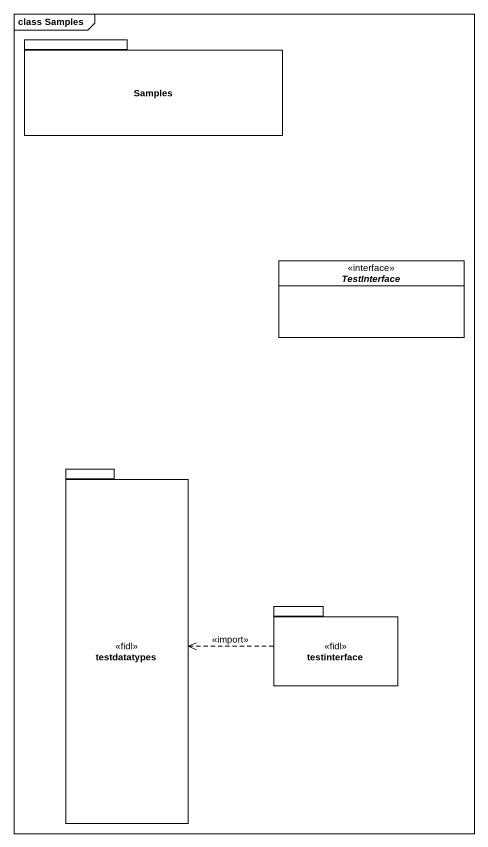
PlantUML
@startuml
mainframe class Samples
hide circle
hide empty members
package Samples {
}
interface TestInterface <<interface>>
package testdatatypes <<fidl>> {
}
package testinterface <<fidl>> {
}
testinterface .left.> testdatatypes : <<import>>
@enduml
